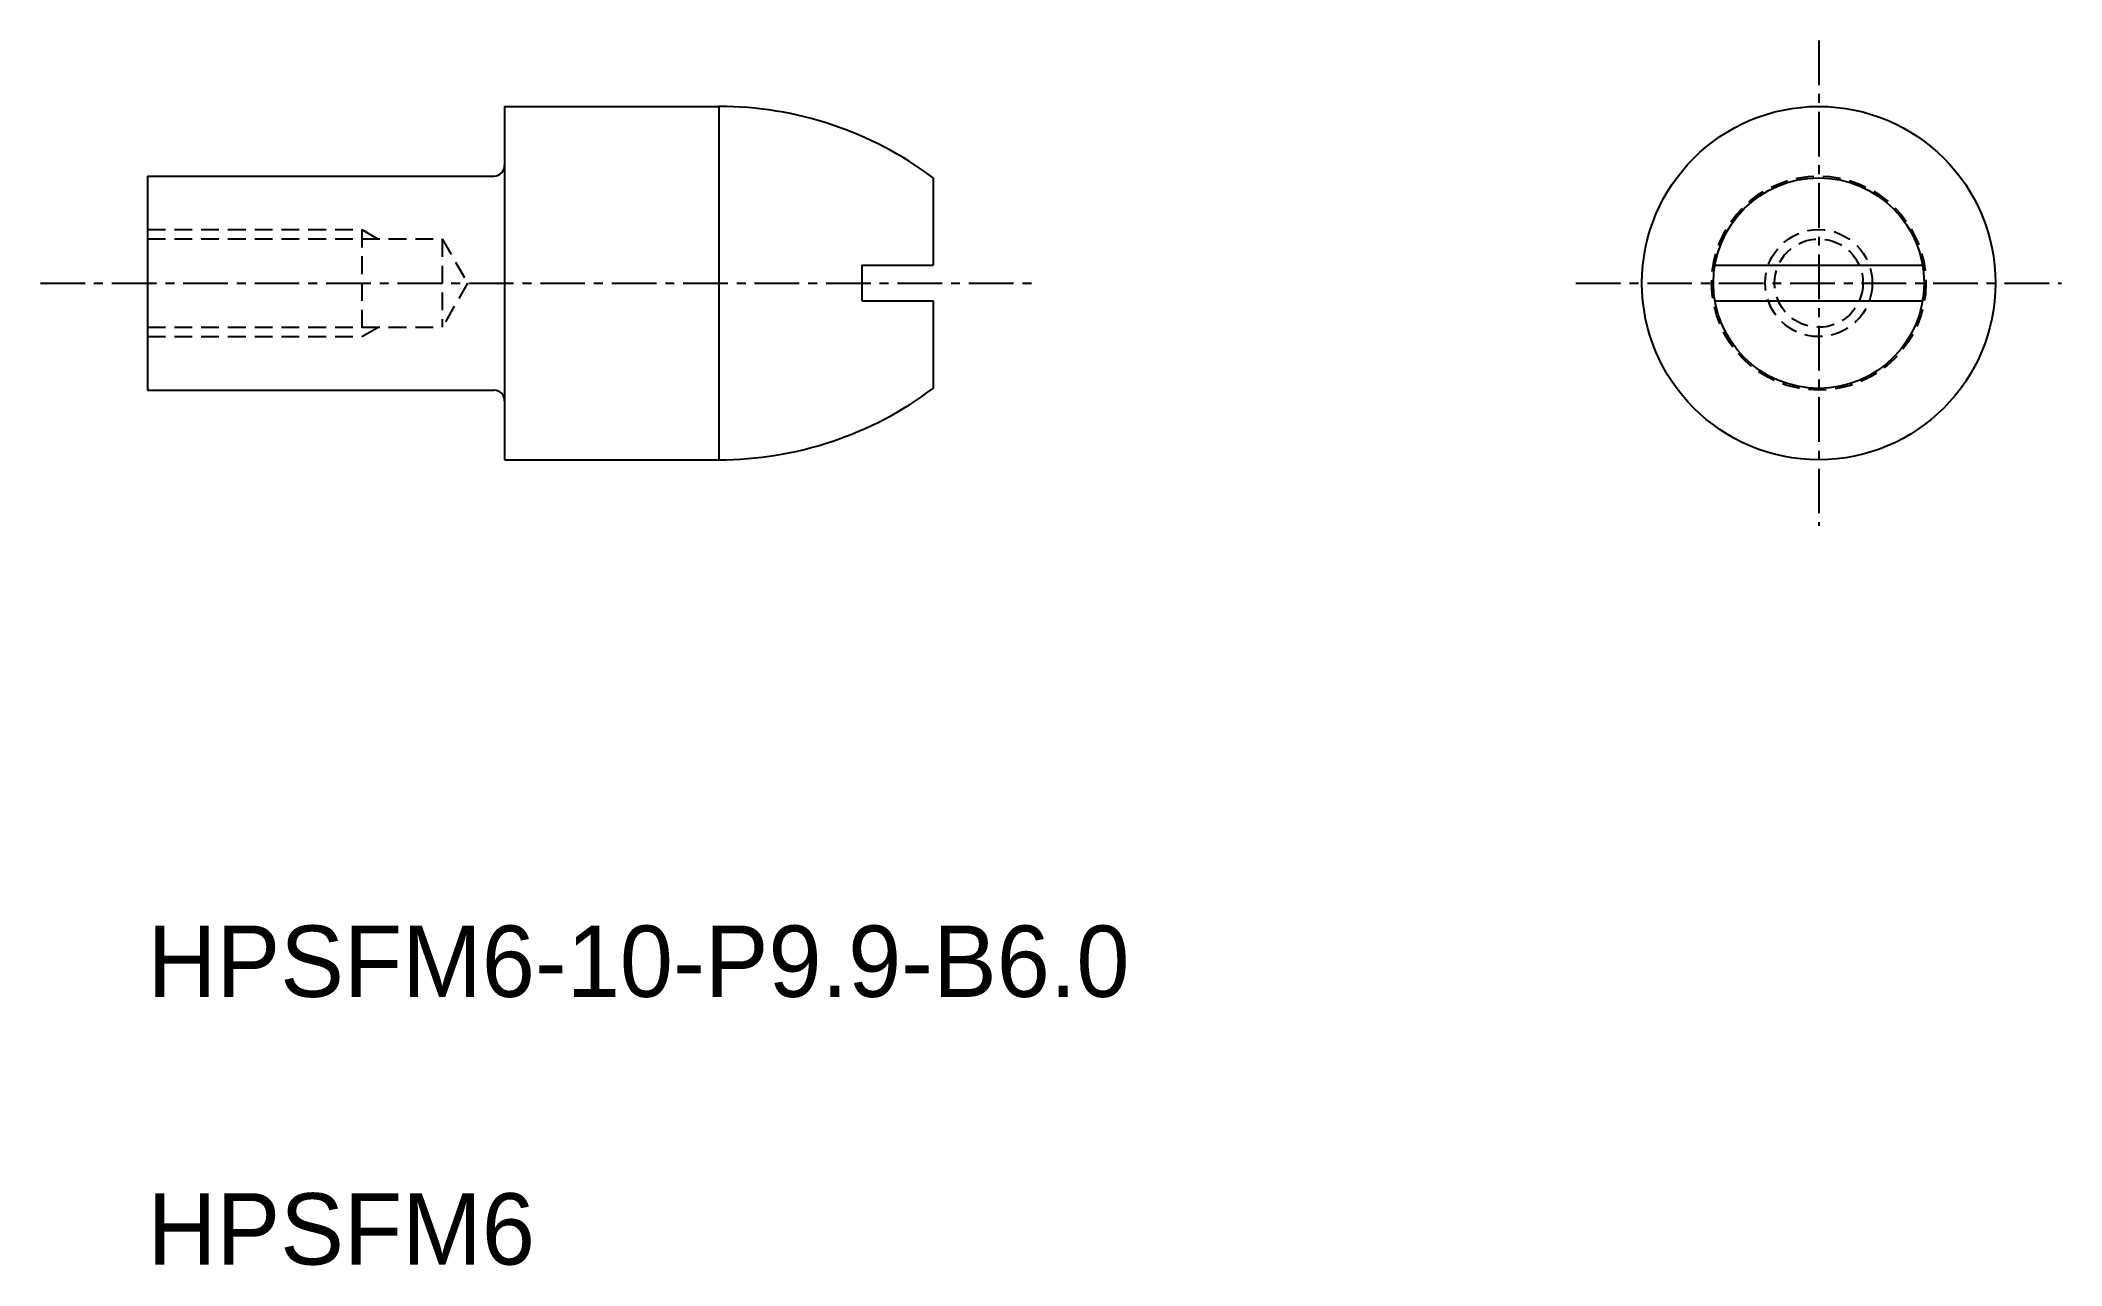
# Model space of a CAD drawing. Extents: x -899.7 to -843.1, y -592.3 to -558.
import ezdxf

# ---------------------------------------------------------------- set-up
doc = ezdxf.new("R2010")
doc.units = 0
doc.linetypes.add('CENTER', pattern=[2, 1.25, -0.25, 0.25, -0.25])
doc.linetypes.add('DASHED', pattern=[0.75, 0.5, -0.25])
doc.layers.get('0').update_dxf_attribs({"linetype": 'CONTINUOUS'})
doc.layers.add('CENTER', color=1, linetype='CENTER')

msp = doc.modelspace()

# ---------------------------------------------------------------- linework, layer by layer
at = {"color": 7, "linetype": 'CONTINUOUS'}
for p, q in [((-886.693, -559.813), (-880.693, -559.813)), ((-886.693, -559.813), (-886.693, -569.713)), ((-880.693, -559.813), (-880.693, -569.713)), ((-896.693, -561.763), (-886.993, -561.763)), ((-896.693, -561.763), (-896.693, -567.763)), ((-874.693, -561.813), (-874.693, -564.263)), ((-876.693, -564.263), (-874.693, -564.263)), ((-876.693, -564.263), (-876.693, -565.263)), ((-852.801, -564.263), (-846.986, -564.263)), ((-876.693, -565.263), (-874.693, -565.263)), ((-874.693, -565.263), (-874.693, -567.713)), ((-852.801, -565.263), (-846.986, -565.263)), ((-896.693, -567.763), (-886.993, -567.763)), ((-886.693, -569.713), (-880.693, -569.713))]:
    msp.add_line(p, q, dxfattribs=at)
at = {"color": 3, "linetype": 'DASHED'}
for p, q in [((-896.693, -563.263), (-890.693, -563.263)), ((-896.693, -563.526), (-888.443, -563.526)), ((-890.693, -563.263), (-890.239, -563.526)), ((-890.693, -563.263), (-890.693, -566.263)), ((-888.443, -563.526), (-887.729, -564.763)), ((-888.443, -563.526), (-888.443, -566.001)), ((-887.729, -564.763), (-888.443, -566.001)), ((-896.693, -566.001), (-888.443, -566.001)), ((-896.693, -566.263), (-890.693, -566.263)), ((-895.193, -566.263), (-895.193, -566.263)), ((-893.693, -566.263), (-893.693, -566.263)), ((-890.693, -566.263), (-890.239, -566.001))]:
    msp.add_line(p, q, dxfattribs=at)
at = {"color": 7, "linetype": 'CONTINUOUS'}
for radius in [4.95, 2.95]:
    msp.add_circle((-849.893, -564.763), radius, dxfattribs=at)
at = {"color": 3, "linetype": 'DASHED'}
for radius in [3, 1.5, 1.238]:
    msp.add_circle((-849.893, -564.763), radius, dxfattribs=at)
at = {"color": 7, "linetype": 'CONTINUOUS'}
for centre, radius, start, end in [((-880.693, -569.813), 10, 53.1301, 90), ((-886.993, -561.463), 0.3, 270, 0), ((-886.993, -568.063), 0.3, 0, 90), ((-880.693, -559.713), 10, 270, 306.8699)]:
    msp.add_arc(centre, radius, start, end, dxfattribs=at)
at = {"layer": 'CENTER', "color": 1, "linetype": 'CENTER'}
for p, q in [((-849.893, -557.963), (-849.893, -571.563)), ((-899.693, -564.763), (-871.693, -564.763)), ((-856.693, -564.763), (-843.093, -564.763))]:
    msp.add_line(p, q, dxfattribs=at)

# ---------------------------------------------------------------- texts
at = {"color": 7, "linetype": 'CONTINUOUS'}
for s, p in [('HPSFM6-10-P9.9-B6.0', (-896.693, -584.763)), ('HPSFM6', (-896.693, -592.263))]:
    msp.add_text(s, height=2, dxfattribs=at).set_placement(p)

doc.saveas('drawing.dxf')
